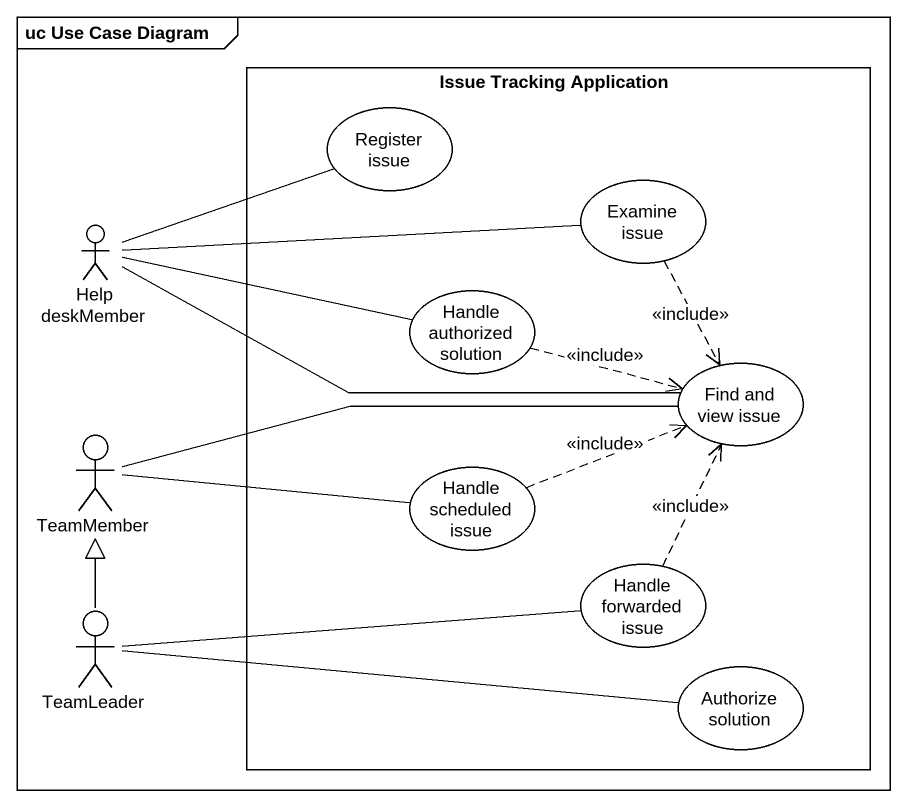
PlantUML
@startuml
mainframe uc Use Case Diagram
rectangle "Issue Tracking Application" as Issue_Tracking_Application {
  usecase "Register issue" as Register_issue
  usecase "Examine issue" as Examine_issue
  usecase "Handle authorized solution" as Handle_authorized_solution
  usecase "Find and view issue" as Find_and_view_issue
  usecase "Handle scheduled issue" as Handle_scheduled_issue
  usecase "Handle forwarded issue" as Handle_forwarded_issue
  usecase "Authorize solution" as Authorize_solution
}
actor "Help deskMember" as Help_deskMember
actor TeamMember
actor TeamLeader
Help_deskMember -right- Register_issue
Help_deskMember -right- Examine_issue
Help_deskMember -right- Handle_authorized_solution
Help_deskMember -right- Find_and_view_issue
Examine_issue ..> Find_and_view_issue : <<include>>
Handle_authorized_solution .right.> Find_and_view_issue : <<include>>
TeamMember -right- Find_and_view_issue
TeamMember -right- Handle_scheduled_issue
Handle_scheduled_issue .right.> Find_and_view_issue : <<include>>
TeamLeader -up-|> TeamMember
TeamLeader -right- Handle_forwarded_issue
TeamLeader -right- Authorize_solution
Handle_forwarded_issue .up.> Find_and_view_issue : <<include>>
@enduml
